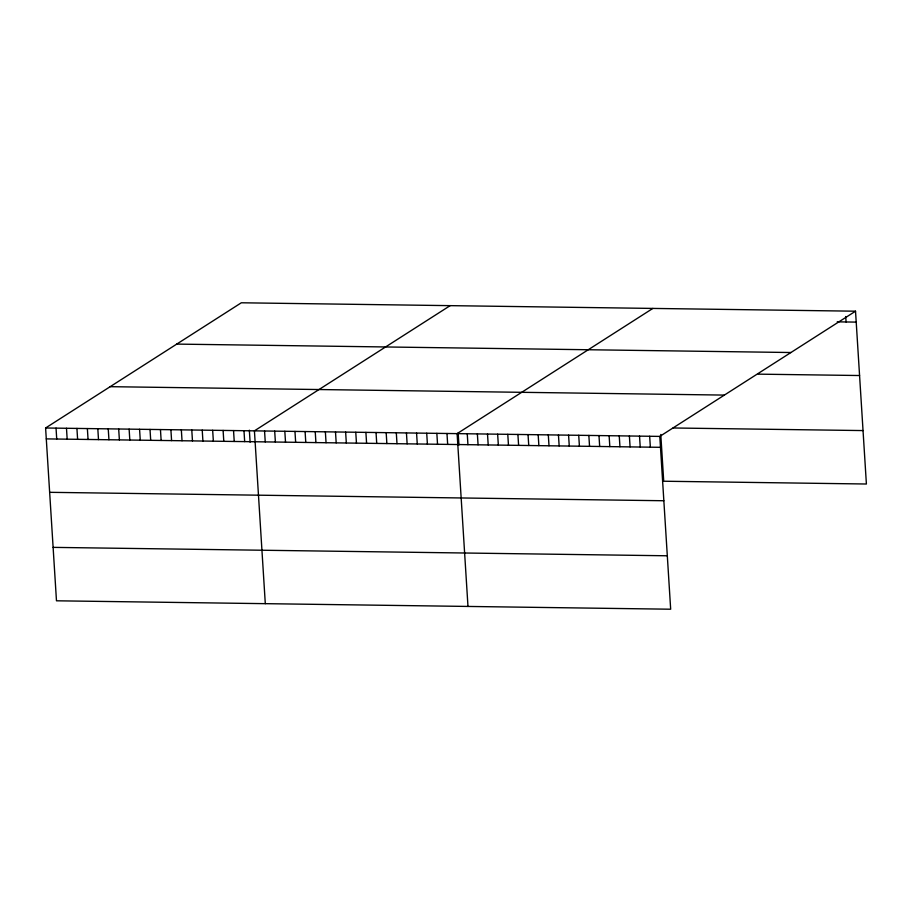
<?xml version="1.0" encoding="UTF-8"?>
<svg xmlns="http://www.w3.org/2000/svg" width="912" height="912" viewBox="0 0 912 912"><rect width="100%" height="100%" fill="white"/><g stroke="black" fill="none" stroke-linecap="round" stroke-linejoin="round"><path stroke-width="1.37" d="M855.524 311.197L659.798 436.403L670.673 609.216L56.476 600.803L45.6 427.99L241.327 302.784L855.524 311.197L866.4 484.01L663.719 481.228L660.778 434.477M450.163 305.645L254.425 430.852L265.301 603.664M652.844 308.427L457.117 433.633L467.981 606.446M837.216 321.845L856.208 322.107M176.734 344.098L790.932 352.522M758.237 374.148L859.571 375.527M110.192 386.677L724.39 395.09M673.022 427.979L863.037 430.578M45.6 427.99L659.798 436.403M46.284 438.889L660.482 447.313M49.647 492.32L663.845 500.745M53.113 547.371L667.31 555.784M845.732 316.51L846.074 321.97M649.663 436.267L650.347 447.176M639.529 436.13L640.213 447.04M629.394 435.993L630.078 446.891M619.259 435.856L619.943 446.755M609.125 435.708L609.809 446.618M598.99 435.571L599.674 446.481M588.856 435.434L589.54 446.344M578.721 435.298L579.405 446.196M568.586 435.161L569.27 446.059M558.452 435.024L559.136 445.922M548.317 434.876L549.001 445.786M538.183 434.739L538.867 445.649M528.048 434.602L528.743 445.512M517.913 434.465L518.609 445.364M507.779 434.329L508.474 445.227M497.644 434.18L498.34 445.09M487.51 434.044L488.205 444.953M477.375 433.907L478.07 444.817M467.252 433.77L467.936 444.668M458.177 433.04L458.93 445.056M446.983 433.496L447.667 444.395M436.848 433.348L437.532 444.258M426.713 433.211L427.397 444.121M416.579 433.075L417.263 443.973M406.444 432.938L407.128 443.836M396.31 432.801L396.994 443.699M386.175 432.653L386.859 443.563M376.04 432.516L376.724 443.426M365.906 432.379L366.59 443.289M355.771 432.242L356.455 443.141M345.637 432.106L346.321 443.004M335.502 431.969L336.186 442.867M325.367 431.821L326.051 442.73M315.233 431.684L315.917 442.594M305.098 431.547L305.782 442.445M294.964 431.41L295.648 442.309M284.829 431.273L285.513 442.172M274.694 431.125L275.378 442.035M264.56 430.988L265.244 441.898M249.341 430.179L250.105 442.195M243.983 430.703L244.667 441.613M233.54 430.567L234.236 441.465M223.098 430.418L223.793 441.328M212.667 430.282L213.351 441.18M202.225 430.133L202.909 441.043M191.782 429.997L192.466 440.895M181.34 429.848L182.024 440.758M170.897 429.712L171.581 440.61M160.455 429.563L161.139 440.473M150.013 429.427L150.697 440.325M139.57 429.278L140.254 440.177M129.128 429.13L129.812 440.04M118.685 428.993L119.381 439.892M108.243 428.845L108.938 439.755M97.812 428.708L98.496 439.607M87.37 428.56L88.054 439.47M76.927 428.423L77.611 439.322M66.485 428.275L67.169 439.185M56.042 428.138L56.726 439.037"/></g></svg>
